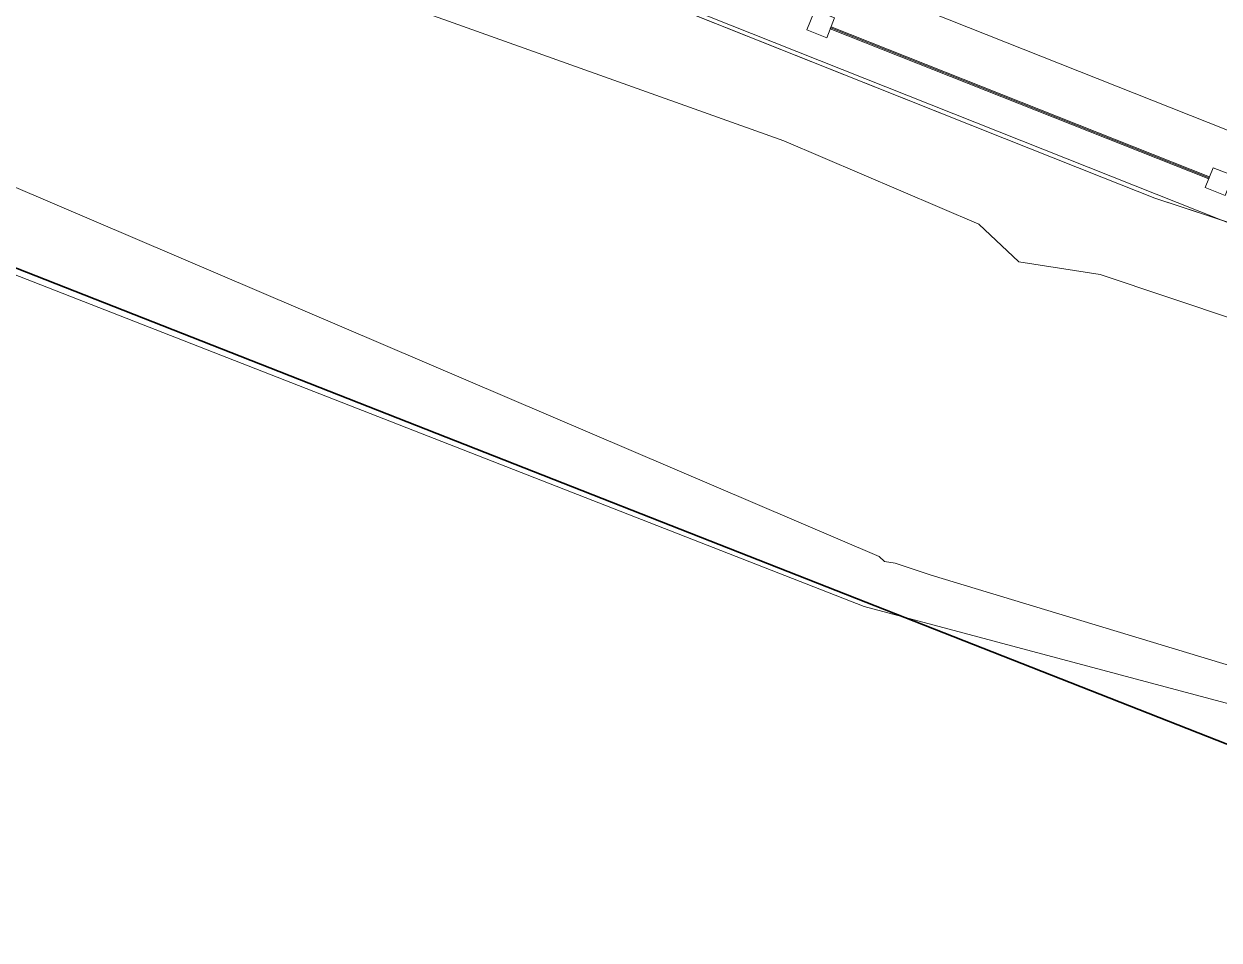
# Model space of a CAD drawing. Header units: metres. Extents: x -207 to 292, y -187 to 169.
# Drawn here: x -82.315 to -79.525, y -67.08 to -64.942 of the extents above; entities that cross this region are included whole.
import ezdxf

# ---------------------------------------------------------------- set-up
doc = ezdxf.new("R2010")
doc.units = ezdxf.units.M
for name, color, linetype, lineweight in [('A-GLAZ-CWMG', 7, 'Continuous', 9), ('C-TOPO', 7, 'Continuous', 9), ('C-TOPO-MINR', 7, 'Continuous', 9), ('CERCO INTERIOR', 7, 'Continuous', 9), ('solera', 7, 'Continuous', 35)]:
    doc.layers.add(name, color=color, linetype=linetype, lineweight=lineweight)
doc.layers.add('PR10-ARQ-PL-001-Emplazamiento-C-1_dwg', color=7, linetype='Continuous', lineweight=9, true_color=0x767676)

# ---------------------------------------------------------------- blocks, each defined once
blk = doc.blocks.new('Circular Mullion - 5mm-2127248-PLANTA EMPLAZAMIENTO ACTUALIZADO')
at = {"layer": 'A-GLAZ-CWMG'}
for p, q in [((-107.6478, -45.3968), (-107.9974, -46.2801)), ((-107.6455, -45.3977), (-107.9951, -46.281)), ((-107.9951, -46.281), (-107.6455, -45.3977)), ((-107.9927, -46.2819), (-107.6432, -45.3986)), ((-107.6455, -45.3977), (-107.6478, -45.3968)), ((-107.6432, -45.3986), (-107.6455, -45.3977)), ((-107.9974, -46.2801), (-107.9951, -46.281)), ((-107.9951, -46.281), (-107.9927, -46.2819))]:
    blk.add_line(p, q, dxfattribs=at)
blk = doc.blocks.new('Rectangular Mullion - 50 x 50 mm-2128568-PLANTA EMPLAZAMIENTO ACTUALIZADO')
at = {"layer": 'A-GLAZ-CWMG'}
for p, q in [((0.025, 0.025), (-0.025, 0.025)), ((-0.025, 0.025), (-0.025, -0.025)), ((0.025, -0.025), (0.025, 0.025)), ((-0.025, -0.025), (0.025, -0.025))]:
    blk.add_line(p, q, dxfattribs=at)
blk = doc.blocks.new('Rectangular Mullion - 50 x 50 mm-2128569-PLANTA EMPLAZAMIENTO ACTUALIZADO')
at = {"layer": 'A-GLAZ-CWMG'}
for p, q in [((-0.025, -0.025), (-0.025, 0.025)), ((-0.025, 0.025), (0.025, 0.025)), ((0.025, 0.025), (0.025, -0.025)), ((0.025, -0.025), (-0.025, -0.025))]:
    blk.add_line(p, q, dxfattribs=at)
blk = doc.blocks.new('YADRAN_LASQUEMAS_ARQ_MO_002_TERRAZAS_rvt-1-PLANTA EMPLAZAMIENTO ACTUALIZADO')
at = {"layer": 'A-GLAZ-CWMG', "lineweight": 9, "extrusion": (0, 0, -1), "rotation": 201.5900000000006}
for name, p in [('Rectangular Mullion - 50 x 50 mm-2128568-PLANTA EMPLAZAMIENTO ACTUALIZADO', (80.4553, -64.9425)), ('Rectangular Mullion - 50 x 50 mm-2128569-PLANTA EMPLAZAMIENTO ACTUALIZADO', (80.4553, -64.9425)), ('Rectangular Mullion - 50 x 50 mm-2128568-PLANTA EMPLAZAMIENTO ACTUALIZADO', (79.5254, -65.3105)), ('Rectangular Mullion - 50 x 50 mm-2128569-PLANTA EMPLAZAMIENTO ACTUALIZADO', (79.5254, -65.3105))]:
    blk.add_blockref(name, p, dxfattribs=at)
at = {"layer": 'A-GLAZ-CWMG', "lineweight": 9, "rotation": 269.9999999999997}
blk.add_blockref('Circular Mullion - 5mm-2127248-PLANTA EMPLAZAMIENTO ACTUALIZADO', (-34.151, -172.9468), dxfattribs=at)
blk.add_blockref('Circular Mullion - 5mm-2127248-PLANTA EMPLAZAMIENTO ACTUALIZADO', (-34.151, -172.9468), dxfattribs=at)
blk.add_blockref('Circular Mullion - 5mm-2127248-PLANTA EMPLAZAMIENTO ACTUALIZADO', (-34.151, -172.9468), dxfattribs=at)
blk.add_blockref('Circular Mullion - 5mm-2127248-PLANTA EMPLAZAMIENTO ACTUALIZADO', (-34.151, -172.9468), dxfattribs=at)
blk = doc.blocks.new('PR10-ARQ-PL-001-Emplazamiento-C-1_dwg-674643-PLANTA EMPLAZAMIENTO ACTUALIZADO')
at = {"layer": 'C-TOPO', "flags": 128}
for points in [[(-89.3203, -62.767), (-79.8742, -66.4789), (-79.1381, -66.7681), (-78.3849, -66.9456), (-78.2975, -66.9661), (-77.4402, -67.0706), (-76.5767, -67.0803), (-75.7173, -66.995), (-74.8725, -66.8158), (-74.0525, -66.5449), (-73.2672, -66.1855), (-72.5262, -65.7421), (-71.8383, -65.2199), (-71.212, -64.6253)], [(-89.3203, -62.767), (-79.8742, -66.4789), (-79.1381, -66.7681), (-78.3849, -66.9456), (-78.2975, -66.9661), (-77.4402, -67.0706), (-76.5767, -67.0803), (-75.7173, -66.995), (-74.8725, -66.8158), (-74.0525, -66.5449), (-73.2672, -66.1855), (-72.5262, -65.7421), (-71.8383, -65.2199), (-71.212, -64.6253)], [(-82.6655, 20.879), (-107.9388, -43.26), (-108.9301, -45.796), (-109.585, -48.053), (-109.656, -50.289), (-109.3308, -51.834), (-107.8634, -54.399), (-105.9994, -56.031), (-103.4731, -57.115), (-100.2744, -58.402), (-88.8708, -62.976), (-80.3536, -66.302), (-78.0216, -66.925), (-75.2844, -66.886), (-72.4963, -65.73), (-70.1118, -62.965)], [(-71.0382, -62.2515), (-71.46, -62.9269), (-71.9869, -63.5795), (-72.5887, -64.1637), (-72.8134, -64.3344), (-73.2566, -64.6711), (-73.9808, -65.0941), (-74.7508, -65.4266), (-75.5553, -65.6638), (-75.8311, -65.7099), (-76.3826, -65.8021), (-77.2204, -65.8396), (-77.7788, -65.797), (-78.0567, -65.7757), (-78.8792, -65.6114), (-79.6758, -65.349), (-79.7991, -65.2999), (-80.0264, -65.2095), (-82.8062, -64.1034), (-85.4228, -63.0623), (-88.7405, -61.7422)], [(-88.7405, -61.7422), (-85.4228, -63.0623), (-82.8062, -64.1034), (-80.0264, -65.2095), (-79.7991, -65.2999), (-79.6758, -65.349), (-78.8792, -65.6114), (-78.0567, -65.7757), (-77.7788, -65.797), (-77.2204, -65.8396), (-76.3826, -65.8021), (-75.8311, -65.7099), (-75.5553, -65.6638), (-74.7508, -65.4266), (-73.9808, -65.0941), (-73.2566, -64.6711), (-72.8134, -64.3344), (-72.5887, -64.1637), (-71.9869, -63.5795), (-71.46, -62.9269), (-71.0382, -62.2515)]]:
    blk.add_lwpolyline(points, dxfattribs=at)
at = {"layer": 'C-TOPO-MINR', "color": 9, "true_color": 0xc0c0c0, "flags": 128}
for points in [[(-78.0523, -66.878), (-80.1977, -66.2289), (-80.2817, -66.2008), (-80.3065, -66.1969), (-80.3187, -66.1854), (-82.5388, -65.2371), (-82.9554, -65.0884), (-82.9589, -65.081), (-85.3634, -64.1133), (-85.7342, -63.9713), (-88.3965, -62.9953)], [(-88.7579, -61.9073), (-86.1651, -63.0863), (-85.5276, -63.32), (-83.4752, -64.106), (-82.8462, -64.3592), (-82.8272, -64.3993), (-80.5413, -65.2151), (-80.0863, -65.4095), (-79.9925, -65.4978), (-79.8027, -65.5274), (-79.1596, -65.7427)]]:
    blk.add_lwpolyline(points, dxfattribs=at)
at = {"layer": 'CERCO INTERIOR', "flags": 128}
blk.add_lwpolyline([(-43.8501, 6.1928), (-70.4226, -61.1085), (-71.6346, -63.4676), (-73.5279, -65.1069), (-75.9792, -65.979), (-78.5661, -65.7792), (-105.4009, -55.1206), (-107.4035, -53.5117), (-108.6118, -51.2683), (-108.7585, -48.6564), (-108.2451, -46.181), (-80.7154, 23.3595), (-79.5768, 25.6151), (-77.8364, 27.1497), (-75.5964, 28.0668), (-72.9859, 27.9815), (-46.0119, 17.335), (-43.9968, 15.6817), (-42.7375, 13.6508), (-42.3385, 11.1388), (-42.9762, 8.6573)], close=True, dxfattribs=at)
blk.add_lwpolyline([(-71.7655, -63.3164), (-73.6303, -64.9311), (-76.0062, -65.7763), (-78.5205, -65.5822), (-105.2991, -54.9458), (-107.2467, -53.3811), (-108.4146, -51.2126), (-108.5574, -48.6714), (-108.0493, -46.2216)], dxfattribs=at)
at = {"layer": 'solera'}
blk.add_line((-104.8384, -56.669), (-79.1381, -66.7681), dxfattribs=at)

msp = doc.modelspace()

# ---------------------------------------------------------------- linework, layer by layer
at = {"layer": 'C-TOPO'}
for p, q in [((-89.3203, -62.767), (-79.8742, -66.4789)), ((-79.8742, -66.4789), (-89.3203, -62.767)), ((-88.8708, -62.976), (-80.3536, -66.302)), ((-80.0264, -65.2095), (-82.8062, -64.1034)), ((-82.8062, -64.1034), (-80.0264, -65.2095)), ((-79.7991, -65.2999), (-80.0264, -65.2095)), ((-80.0264, -65.2095), (-79.7991, -65.2999)), ((-79.6758, -65.349), (-79.7991, -65.2999)), ((-79.7991, -65.2999), (-79.6758, -65.349)), ((-78.8792, -65.6114), (-79.6758, -65.349)), ((-79.6758, -65.349), (-78.8792, -65.6114)), ((-80.3536, -66.302), (-78.0216, -66.925)), ((-79.8742, -66.4789), (-79.1381, -66.7681)), ((-79.1381, -66.7681), (-79.8742, -66.4789))]:
    msp.add_line(p, q, dxfattribs=at)
at = {"layer": 'C-TOPO-MINR', "color": 9, "true_color": 0xc0c0c0, "flags": 128}
for points in [[(-88.7579, -61.9073), (-86.1651, -63.0863), (-85.5276, -63.32), (-83.4752, -64.106), (-82.8462, -64.3592), (-82.8272, -64.3993), (-80.5413, -65.2151), (-80.0863, -65.4095), (-79.9925, -65.4978), (-79.8027, -65.5274), (-79.1596, -65.7427)], [(-88.3965, -62.9953), (-85.7342, -63.9713), (-85.3634, -64.1133), (-82.9589, -65.081), (-82.9554, -65.0884), (-82.5388, -65.2371), (-80.3187, -66.1854), (-80.3065, -66.1969), (-80.2817, -66.2008), (-80.1977, -66.2289), (-78.0523, -66.878)]]:
    msp.add_lwpolyline(points, dxfattribs=at)

# ---------------------------------------------------------------- block references
at = {"lineweight": 5}
msp.add_blockref('YADRAN_LASQUEMAS_ARQ_MO_002_TERRAZAS_rvt-1-PLANTA EMPLAZAMIENTO ACTUALIZADO', (0, 0), dxfattribs=at)
at = {"layer": 'PR10-ARQ-PL-001-Emplazamiento-C-1_dwg', "color": 7}
msp.add_blockref('PR10-ARQ-PL-001-Emplazamiento-C-1_dwg-674643-PLANTA EMPLAZAMIENTO ACTUALIZADO', (0, 0), dxfattribs=at)

doc.saveas('drawing.dxf')
